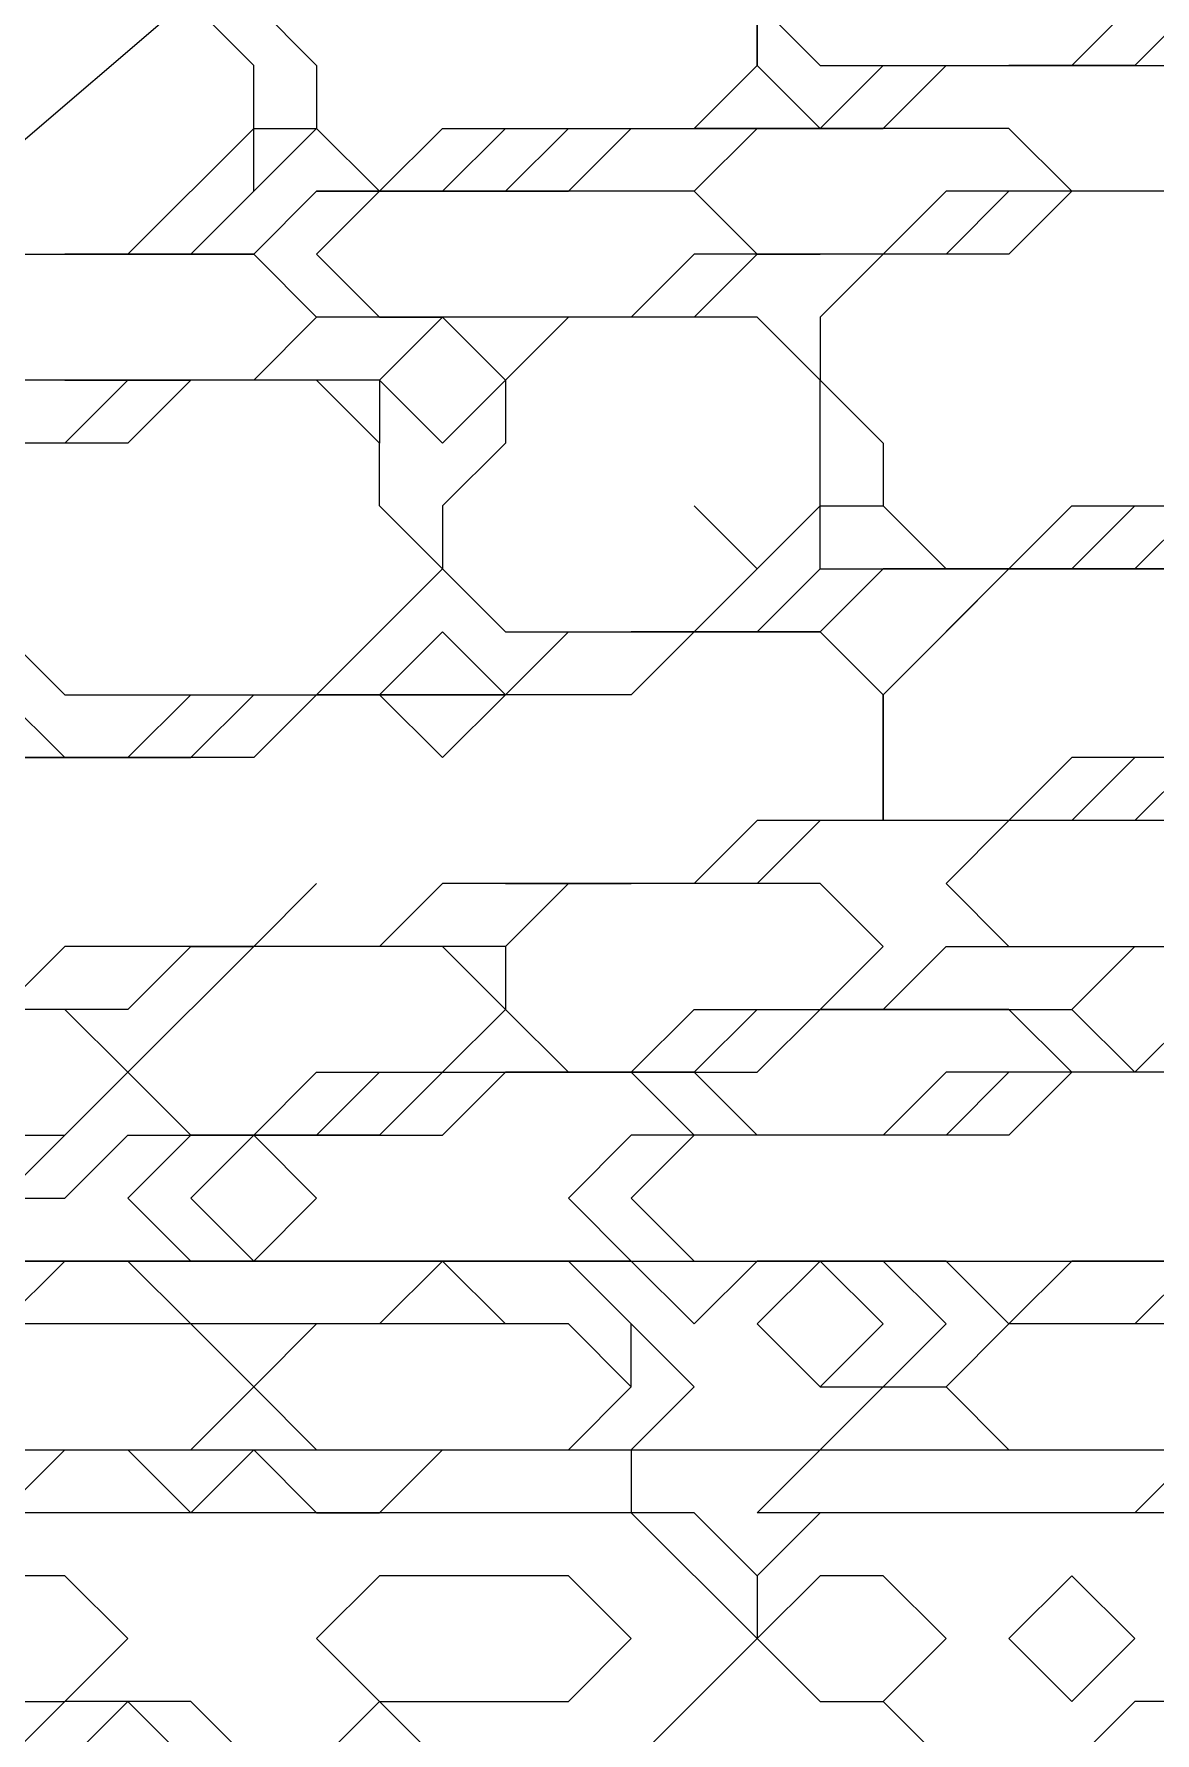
# Model space of a CAD drawing. Extents: x 46 to 224, y 52 to 151.
# Drawn here: x 119.17 to 129.77, y 81.28 to 97.35 of the extents above; entities that cross this region are included whole.
import ezdxf

# ---------------------------------------------------------------- set-up
doc = ezdxf.new("R2010")
doc.units = 0
doc.layers.add('OUTLINE', color=1, linetype='CONTINUOUS')

msp = doc.modelspace()

# ---------------------------------------------------------------- linework, layer by layer
for p, q in [((126.0056, 97.0516), (126.0056, 98.2421)), ((121.2437, 97.0516), (120.6484, 97.6468)), ((121.2437, 97.6468), (121.8389, 97.0516)), ((126.0056, 97.0516), (126.0056, 97.6468)), ((126.0056, 97.6468), (126.0056, 97.0516)), ((126.0056, 97.0516), (126.0056, 97.6468)), ((126.0056, 97.6468), (126.0056, 97.0516)), ((126.0056, 97.6468), (126.6008, 97.0516)), ((126.0056, 97.0516), (126.0056, 97.6468)), ((126.0056, 97.6468), (126.6008, 97.0516)), ((128.9818, 97.0516), (129.577, 97.6468)), ((128.9818, 97.0516), (129.577, 97.6468)), ((129.577, 97.0516), (130.1722, 97.6468)), ((129.577, 97.0516), (130.1722, 97.6468)), ((121.2437, 96.4564), (121.2437, 97.0516)), ((121.8389, 97.0516), (121.8389, 96.4564)), ((125.4103, 96.4564), (126.0056, 97.0516)), ((125.4103, 96.4564), (126.0056, 97.0516)), ((125.4103, 96.4564), (126.0056, 97.0516)), ((125.4103, 96.4564), (126.0056, 97.0516)), ((126.0056, 97.0516), (126.6008, 96.4564)), ((126.0056, 97.0516), (126.6008, 96.4564)), ((126.6008, 96.4564), (127.196, 97.0516)), ((126.6008, 97.0516), (128.9818, 97.0516)), ((126.6008, 97.0516), (128.9818, 97.0516)), ((127.196, 96.4564), (127.7913, 97.0516)), ((127.196, 96.4564), (127.7913, 97.0516)), ((127.196, 96.4564), (127.7913, 97.0516)), ((127.196, 97.0516), (129.577, 97.0516)), ((127.196, 96.4564), (127.7913, 97.0516)), ((127.196, 96.4564), (127.7913, 97.0516)), ((127.7913, 97.0516), (129.577, 97.0516)), ((127.7913, 97.0516), (130.1722, 97.0516)), ((127.7913, 97.0516), (130.1722, 97.0516)), ((127.7913, 97.0516), (130.1722, 97.0516)), ((127.7913, 97.0516), (130.1722, 97.0516)), ((128.3865, 97.0516), (129.577, 97.0516)), ((128.9818, 97.0516), (128.3865, 97.0516)), ((129.577, 97.0516), (128.9818, 97.0516)), ((120.0532, 95.2659), (121.2437, 96.4564)), ((120.6484, 95.2659), (121.8389, 96.4564)), ((121.2437, 95.8611), (121.2437, 96.4564)), ((121.2437, 96.4564), (121.8389, 96.4564)), ((121.8389, 96.4564), (122.4341, 95.8611)), ((121.8389, 96.4564), (122.4341, 95.8611)), ((121.8389, 96.4564), (122.4341, 95.8611)), ((122.4341, 95.8611), (123.0294, 96.4564)), ((123.0294, 95.8611), (123.6246, 96.4564)), ((123.0294, 96.4564), (125.4103, 96.4564)), ((123.6246, 95.8611), (124.2198, 96.4564)), ((123.6246, 96.4564), (125.4103, 96.4564)), ((124.2198, 95.8611), (124.8151, 96.4564)), ((124.2198, 95.8611), (124.8151, 96.4564)), ((124.2198, 95.8611), (124.8151, 96.4564)), ((124.2198, 96.4564), (125.4103, 96.4564)), ((124.2198, 95.8611), (124.8151, 96.4564)), ((124.2198, 95.8611), (124.8151, 96.4564)), ((124.8151, 96.4564), (125.4103, 96.4564)), ((124.8151, 96.4564), (127.196, 96.4564)), ((124.8151, 96.4564), (127.196, 96.4564)), ((124.8151, 96.4564), (127.196, 96.4564)), ((124.8151, 96.4564), (127.196, 96.4564)), ((125.4103, 96.4564), (126.6008, 96.4564)), ((126.0056, 96.4564), (125.4103, 96.4564)), ((126.0056, 96.4564), (125.4103, 95.8611)), ((126.0056, 96.4564), (125.4103, 95.8611)), ((126.0056, 96.4564), (125.4103, 95.8611)), ((126.0056, 96.4564), (125.4103, 95.8611)), ((126.6008, 96.4564), (126.0056, 96.4564)), ((128.3865, 96.4564), (126.0056, 96.4564)), ((128.3865, 96.4564), (126.0056, 96.4564)), ((128.3865, 96.4564), (126.0056, 96.4564)), ((128.3865, 96.4564), (126.0056, 96.4564)), ((126.6008, 96.4564), (127.196, 96.4564)), ((128.9818, 95.8611), (128.3865, 96.4564)), ((128.9818, 95.8611), (128.3865, 96.4564)), ((128.9818, 95.8611), (128.3865, 96.4564)), ((128.9818, 95.8611), (128.3865, 96.4564)), ((120.6484, 95.2659), (121.2437, 95.8611)), ((121.2437, 95.2659), (121.8389, 95.8611)), ((121.2437, 95.2659), (121.8389, 95.8611)), ((121.2437, 95.2659), (121.8389, 95.8611)), ((121.2437, 95.2659), (121.8389, 95.8611)), ((121.2437, 95.2659), (121.8389, 95.8611)), ((121.8389, 95.8611), (124.2198, 95.8611)), ((121.8389, 95.8611), (123.6246, 95.8611)), ((122.4341, 95.8611), (121.8389, 95.8611)), ((122.4341, 95.8611), (121.8389, 95.2659)), ((121.8389, 95.8611), (124.2198, 95.8611)), ((122.4341, 95.8611), (121.8389, 95.2659)), ((121.8389, 95.8611), (124.2198, 95.8611)), ((122.4341, 95.8611), (121.8389, 95.2659)), ((121.8389, 95.8611), (124.2198, 95.8611)), ((122.4341, 95.8611), (121.8389, 95.2659)), ((121.8389, 95.8611), (124.2198, 95.8611)), ((123.6246, 95.8611), (122.4341, 95.8611)), ((125.4103, 95.8611), (122.4341, 95.8611)), ((125.4103, 95.8611), (122.4341, 95.8611)), ((122.4341, 95.8611), (123.6246, 95.8611)), ((122.4341, 95.8611), (123.0294, 95.8611)), ((125.4103, 95.8611), (122.4341, 95.8611)), ((125.4103, 95.8611), (122.4341, 95.8611)), ((125.4103, 95.8611), (126.0056, 95.2659)), ((126.0056, 95.2659), (125.4103, 95.8611)), ((125.4103, 95.8611), (126.0056, 95.2659)), ((126.0056, 95.2659), (125.4103, 95.8611)), ((125.4103, 95.8611), (126.0056, 95.2659)), ((126.0056, 95.2659), (125.4103, 95.8611)), ((125.4103, 95.8611), (126.0056, 95.2659)), ((126.0056, 95.2659), (125.4103, 95.8611)), ((127.7913, 95.8611), (127.196, 95.2659)), ((130.7675, 95.8611), (127.7913, 95.8611)), ((128.3865, 95.8611), (127.7913, 95.2659)), ((130.7675, 95.8611), (128.3865, 95.8611)), ((128.9818, 95.8611), (128.3865, 95.2659)), ((128.9818, 95.8611), (128.3865, 95.2659)), ((130.1722, 95.8611), (128.9818, 95.8611)), ((130.1722, 95.8611), (128.9818, 95.8611)), ((131.3627, 95.8611), (128.9818, 95.8611)), ((130.1722, 95.8611), (128.9818, 95.8611)), ((130.1722, 95.8611), (128.9818, 95.8611)), ((130.1722, 95.8611), (128.9818, 95.8611)), ((117.6722, 95.2659), (120.6484, 95.2659)), ((117.6722, 95.2659), (120.6484, 95.2659)), ((117.6722, 95.2659), (120.0532, 95.2659)), ((118.8627, 95.2659), (121.2437, 95.2659)), ((119.4579, 95.2659), (120.6484, 95.2659)), ((120.0532, 95.2659), (119.4579, 95.2659)), ((121.2437, 95.2659), (119.4579, 95.2659)), ((119.4579, 95.2659), (121.2437, 95.2659)), ((121.2437, 95.2659), (119.4579, 95.2659)), ((119.4579, 95.2659), (121.2437, 95.2659)), ((121.2437, 95.2659), (119.4579, 95.2659)), ((119.4579, 95.2659), (121.2437, 95.2659)), ((121.2437, 95.2659), (119.4579, 95.2659)), ((119.4579, 95.2659), (121.2437, 95.2659)), ((120.6484, 95.2659), (120.0532, 95.2659)), ((121.8389, 94.6707), (121.2437, 95.2659)), ((121.8389, 94.6707), (121.2437, 95.2659)), ((121.8389, 94.6707), (121.2437, 95.2659)), ((121.8389, 94.6707), (121.2437, 95.2659)), ((121.8389, 95.2659), (122.4341, 94.6707)), ((121.8389, 95.2659), (122.4341, 94.6707)), ((121.8389, 95.2659), (122.4341, 94.6707)), ((121.8389, 95.2659), (122.4341, 94.6707)), ((125.4103, 95.2659), (124.8151, 94.6707)), ((125.4103, 95.2659), (124.8151, 94.6707)), ((127.196, 95.2659), (125.4103, 95.2659)), ((127.7913, 95.2659), (125.4103, 95.2659)), ((126.0056, 95.2659), (125.4103, 94.6707)), ((126.0056, 95.2659), (126.6008, 95.2659)), ((126.6008, 95.2659), (126.0056, 95.2659)), ((126.0056, 95.2659), (126.6008, 95.2659)), ((126.6008, 95.2659), (126.0056, 95.2659)), ((128.3865, 95.2659), (126.0056, 95.2659)), ((126.0056, 95.2659), (126.6008, 95.2659)), ((126.6008, 95.2659), (126.0056, 95.2659)), ((126.0056, 95.2659), (126.6008, 95.2659)), ((126.6008, 95.2659), (126.0056, 95.2659)), ((127.196, 95.2659), (126.6008, 94.6707)), ((128.3865, 95.2659), (127.196, 95.2659)), ((121.8389, 94.6707), (121.2437, 94.0754)), ((124.8151, 94.6707), (121.8389, 94.6707)), ((123.0294, 94.6707), (121.8389, 94.6707)), ((123.0294, 94.6707), (121.8389, 94.6707)), ((123.0294, 94.6707), (121.8389, 94.6707)), ((123.0294, 94.6707), (121.8389, 94.6707)), ((122.4341, 94.6707), (123.0294, 94.6707)), ((122.4341, 94.6707), (123.0294, 94.6707)), ((123.0294, 94.6707), (122.4341, 94.0754)), ((123.0294, 94.6707), (122.4341, 94.0754)), ((123.0294, 94.6707), (122.4341, 94.0754)), ((122.4341, 94.6707), (123.0294, 94.6707)), ((122.4341, 94.6707), (123.0294, 94.6707)), ((124.8151, 94.6707), (123.0294, 94.6707)), ((125.4103, 94.6707), (123.0294, 94.6707)), ((123.6246, 94.0754), (123.0294, 94.6707)), ((124.2198, 94.6707), (123.6246, 94.0754)), ((126.0056, 94.6707), (124.2198, 94.6707)), ((126.6008, 94.0754), (126.0056, 94.6707)), ((126.6008, 94.6707), (126.6008, 94.0754)), ((121.2437, 94.0754), (118.8627, 94.0754)), ((122.4341, 94.0754), (118.8627, 94.0754)), ((119.4579, 94.0754), (120.6484, 94.0754)), ((120.0532, 94.0754), (119.4579, 94.0754)), ((120.0532, 94.0754), (119.4579, 93.4802)), ((119.4579, 94.0754), (120.6484, 94.0754)), ((120.0532, 94.0754), (119.4579, 94.0754)), ((120.6484, 94.0754), (120.0532, 94.0754)), ((121.8389, 94.0754), (120.0532, 94.0754)), ((120.6484, 94.0754), (120.0532, 93.4802)), ((120.6484, 94.0754), (120.0532, 94.0754)), ((121.8389, 94.0754), (120.6484, 94.0754)), ((122.4341, 93.4802), (121.8389, 94.0754)), ((122.4341, 93.4802), (121.8389, 94.0754)), ((122.4341, 94.0754), (122.4341, 93.4802)), ((122.4341, 94.0754), (123.0294, 93.4802)), ((123.0294, 93.4802), (123.6246, 94.0754)), ((123.6246, 94.0754), (123.6246, 93.4802)), ((126.6008, 94.0754), (127.196, 93.4802)), ((126.6008, 93.4802), (126.6008, 94.0754)), ((119.4579, 93.4802), (118.8627, 93.4802)), ((120.0532, 93.4802), (118.8627, 93.4802)), ((122.4341, 92.8849), (122.4341, 93.4802)), ((123.6246, 93.4802), (123.0294, 92.8849)), ((126.6008, 92.8849), (126.6008, 93.4802)), ((127.196, 93.4802), (127.196, 92.8849)), ((123.0294, 92.2897), (122.4341, 92.8849)), ((123.0294, 92.8849), (123.0294, 92.2897)), ((126.0056, 92.2897), (125.4103, 92.8849)), ((125.4103, 92.8849), (126.0056, 92.2897)), ((126.0056, 92.2897), (126.6008, 92.8849)), ((126.6008, 92.2897), (126.6008, 92.8849)), ((126.6008, 92.8849), (127.196, 92.8849)), ((127.196, 92.8849), (127.7913, 92.2897)), ((127.196, 92.8849), (127.7913, 92.2897)), ((128.3865, 92.2897), (128.9818, 92.8849)), ((128.9818, 92.2897), (129.577, 92.8849)), ((128.9818, 92.8849), (130.1722, 92.8849)), ((129.577, 92.2897), (130.1722, 92.8849)), ((129.577, 92.8849), (130.1722, 92.8849)), ((121.8389, 91.0992), (123.0294, 92.2897)), ((121.8389, 91.0992), (123.0294, 92.2897)), ((123.0294, 92.2897), (123.6246, 91.6945)), ((123.0294, 92.2897), (123.6246, 91.6945)), ((125.4103, 91.6945), (126.0056, 92.2897)), ((126.0056, 91.6945), (126.6008, 92.2897)), ((126.0056, 91.6945), (126.6008, 92.2897)), ((126.6008, 91.6945), (127.196, 92.2897)), ((126.6008, 91.6945), (127.196, 92.2897)), ((127.196, 92.2897), (126.6008, 91.6945)), ((126.6008, 91.6945), (127.196, 92.2897)), ((126.6008, 91.6945), (127.196, 92.2897)), ((126.6008, 92.2897), (129.577, 92.2897)), ((126.6008, 91.6945), (127.196, 92.2897)), ((126.6008, 91.6945), (127.196, 92.2897)), ((127.196, 92.2897), (130.1722, 92.2897)), ((127.196, 92.2897), (129.577, 92.2897)), ((127.7913, 92.2897), (127.196, 92.2897)), ((127.196, 92.2897), (129.577, 92.2897)), ((129.577, 92.2897), (127.196, 92.2897)), ((127.196, 92.2897), (130.1722, 92.2897)), ((127.196, 92.2897), (130.1722, 92.2897)), ((128.3865, 92.2897), (127.196, 91.0992)), ((128.3865, 92.2897), (127.196, 91.0992)), ((127.196, 92.2897), (130.1722, 92.2897)), ((127.196, 92.2897), (130.1722, 92.2897)), ((128.3865, 92.2897), (127.196, 91.0992)), ((128.3865, 92.2897), (127.196, 91.0992)), ((129.577, 92.2897), (127.7913, 92.2897)), ((128.3865, 92.2897), (127.7913, 91.6945)), ((127.7913, 92.2897), (128.9818, 92.2897)), ((127.7913, 92.2897), (128.3865, 92.2897)), ((128.3865, 92.2897), (127.7913, 91.6945)), ((131.3627, 92.2897), (128.3865, 92.2897)), ((131.3627, 92.2897), (128.3865, 92.2897)), ((131.3627, 92.2897), (128.3865, 92.2897)), ((131.3627, 92.2897), (128.3865, 92.2897)), ((131.3627, 92.2897), (128.3865, 92.2897)), ((131.3627, 92.2897), (128.3865, 92.2897)), ((118.8627, 91.6945), (119.4579, 91.0992)), ((118.8627, 91.6945), (119.4579, 91.0992)), ((122.4341, 91.0992), (123.0294, 91.6945)), ((122.4341, 91.0992), (123.0294, 91.6945)), ((123.0294, 91.6945), (123.6246, 91.0992)), ((123.0294, 91.6945), (123.6246, 91.0992)), ((123.6246, 91.0992), (124.2198, 91.6945)), ((123.6246, 91.0992), (124.2198, 91.6945)), ((123.6246, 91.0992), (124.2198, 91.6945)), ((123.6246, 91.0992), (124.2198, 91.6945)), ((123.6246, 91.6945), (126.0056, 91.6945)), ((123.6246, 91.6945), (125.4103, 91.6945)), ((123.6246, 91.0992), (124.2198, 91.6945)), ((123.6246, 91.0992), (124.2198, 91.6945)), ((124.2198, 91.6945), (126.6008, 91.6945)), ((124.2198, 91.6945), (126.6008, 91.6945)), ((124.2198, 91.6945), (126.6008, 91.6945)), ((124.2198, 91.6945), (126.0056, 91.6945)), ((124.2198, 91.6945), (126.6008, 91.6945)), ((124.2198, 91.6945), (126.6008, 91.6945)), ((124.8151, 91.6945), (126.6008, 91.6945)), ((125.4103, 91.6945), (124.8151, 91.6945)), ((125.4103, 91.6945), (124.8151, 91.0992)), ((125.4103, 91.6945), (124.8151, 91.0992)), ((125.4103, 91.6945), (124.8151, 91.0992)), ((125.4103, 91.6945), (124.8151, 91.0992)), ((125.4103, 91.6945), (124.8151, 91.0992)), ((125.4103, 91.6945), (124.8151, 91.0992)), ((126.6008, 91.6945), (125.4103, 91.6945)), ((126.6008, 91.6945), (125.4103, 91.6945)), ((126.6008, 91.6945), (125.4103, 91.6945)), ((126.6008, 91.6945), (125.4103, 91.6945)), ((126.6008, 91.6945), (125.4103, 91.6945)), ((126.6008, 91.6945), (125.4103, 91.6945)), ((126.6008, 91.6945), (125.4103, 91.6945)), ((127.196, 91.0992), (126.6008, 91.6945)), ((127.196, 91.0992), (126.6008, 91.6945)), ((127.196, 91.0992), (126.6008, 91.6945)), ((127.196, 91.0992), (126.6008, 91.6945)), ((127.196, 91.0992), (126.6008, 91.6945)), ((127.196, 91.0992), (126.6008, 91.6945)), ((127.7913, 91.6945), (127.196, 91.0992)), ((127.7913, 91.6945), (127.196, 91.0992)), ((118.8627, 91.0992), (119.4579, 90.504)), ((118.8627, 91.0992), (119.4579, 90.504)), ((119.4579, 91.0992), (121.8389, 91.0992)), ((119.4579, 91.0992), (121.8389, 91.0992)), ((120.0532, 90.504), (120.6484, 91.0992)), ((120.6484, 90.504), (121.2437, 91.0992)), ((120.6484, 90.504), (121.2437, 91.0992)), ((120.6484, 90.504), (121.2437, 91.0992)), ((120.6484, 91.0992), (122.4341, 91.0992)), ((120.6484, 90.504), (121.2437, 91.0992)), ((120.6484, 90.504), (121.2437, 91.0992)), ((121.2437, 91.0992), (122.4341, 91.0992)), ((121.2437, 91.0992), (123.6246, 91.0992)), ((121.2437, 91.0992), (123.6246, 91.0992)), ((121.8389, 91.0992), (121.2437, 90.504)), ((121.8389, 91.0992), (121.2437, 90.504)), ((121.8389, 91.0992), (121.2437, 90.504)), ((121.2437, 91.0992), (123.6246, 91.0992)), ((121.2437, 91.0992), (123.6246, 91.0992)), ((121.8389, 91.0992), (121.2437, 90.504)), ((121.8389, 91.0992), (121.2437, 90.504)), ((121.8389, 91.0992), (121.2437, 90.504)), ((121.8389, 91.0992), (123.6246, 91.0992)), ((122.4341, 91.0992), (121.8389, 91.0992)), ((122.4341, 91.0992), (121.8389, 91.0992)), ((122.4341, 91.0992), (121.8389, 91.0992)), ((122.4341, 91.0992), (121.8389, 91.0992)), ((122.4341, 91.0992), (121.8389, 91.0992)), ((122.4341, 91.0992), (121.8389, 91.0992)), ((122.4341, 91.0992), (121.8389, 91.0992)), ((123.6246, 91.0992), (122.4341, 91.0992)), ((123.0294, 90.504), (122.4341, 91.0992)), ((123.0294, 90.504), (122.4341, 91.0992)), ((123.0294, 90.504), (122.4341, 91.0992)), ((123.0294, 90.504), (122.4341, 91.0992)), ((123.0294, 90.504), (122.4341, 91.0992)), ((123.0294, 90.504), (122.4341, 91.0992)), ((123.6246, 91.0992), (123.0294, 90.504)), ((123.6246, 91.0992), (123.0294, 90.504)), ((123.6246, 91.0992), (123.0294, 90.504)), ((123.6246, 91.0992), (123.0294, 90.504)), ((123.6246, 91.0992), (123.0294, 90.504)), ((123.6246, 91.0992), (123.0294, 90.504)), ((124.8151, 91.0992), (123.6246, 91.0992)), ((124.8151, 91.0992), (123.6246, 91.0992)), ((124.8151, 91.0992), (123.6246, 91.0992)), ((124.8151, 91.0992), (123.6246, 91.0992)), ((124.8151, 91.0992), (123.6246, 91.0992)), ((124.8151, 91.0992), (123.6246, 91.0992)), ((127.196, 90.504), (127.196, 91.0992)), ((127.196, 91.0992), (127.196, 90.504)), ((127.196, 89.9088), (127.196, 91.0992)), ((127.196, 91.0992), (127.196, 90.504)), ((127.196, 90.504), (127.196, 91.0992)), ((127.196, 91.0992), (127.196, 90.504)), ((127.196, 89.9088), (127.196, 91.0992)), ((127.196, 91.0992), (127.196, 90.504)), ((118.8627, 90.504), (120.0532, 90.504)), ((119.4579, 90.504), (118.8627, 90.504)), ((118.8627, 90.504), (120.6484, 90.504)), ((119.4579, 90.504), (118.8627, 90.504)), ((118.8627, 90.504), (120.6484, 90.504)), ((118.8627, 90.504), (120.6484, 90.504)), ((121.2437, 90.504), (118.8627, 90.504)), ((121.2437, 90.504), (118.8627, 90.504)), ((121.2437, 90.504), (118.8627, 90.504)), ((118.8627, 90.504), (120.6484, 90.504)), ((118.8627, 90.504), (120.6484, 90.504)), ((121.2437, 90.504), (118.8627, 90.504)), ((121.2437, 90.504), (118.8627, 90.504)), ((121.2437, 90.504), (118.8627, 90.504)), ((119.4579, 90.504), (120.6484, 90.504)), ((120.0532, 90.504), (119.4579, 90.504)), ((120.6484, 90.504), (119.4579, 90.504)), ((119.4579, 90.504), (120.0532, 90.504)), ((127.196, 90.504), (127.196, 89.9088)), ((127.196, 90.504), (127.196, 89.9088)), ((128.9818, 90.504), (128.3865, 89.9088)), ((131.3627, 90.504), (128.9818, 90.504)), ((129.577, 90.504), (128.9818, 89.9088)), ((131.9579, 90.504), (129.577, 90.504)), ((130.1722, 90.504), (129.577, 89.9088)), ((126.0056, 89.9088), (125.4103, 89.3135)), ((128.3865, 89.9088), (126.0056, 89.9088)), ((126.6008, 89.9088), (126.0056, 89.3135)), ((126.6008, 89.9088), (126.0056, 89.3135)), ((128.9818, 89.9088), (126.6008, 89.9088)), ((129.577, 89.9088), (126.6008, 89.9088)), ((128.3865, 89.9088), (127.7913, 89.3135)), ((130.1722, 89.9088), (128.3865, 89.9088)), ((121.8389, 89.3135), (121.2437, 88.7183)), ((121.2437, 88.7183), (121.8389, 89.3135)), ((121.8389, 89.3135), (121.2437, 88.7183)), ((121.2437, 88.7183), (121.8389, 89.3135)), ((123.0294, 89.3135), (122.4341, 88.7183)), ((125.4103, 89.3135), (123.0294, 89.3135)), ((123.6246, 89.3135), (124.8151, 89.3135)), ((124.2198, 89.3135), (123.6246, 89.3135)), ((124.2198, 89.3135), (123.6246, 88.7183)), ((124.2198, 89.3135), (123.6246, 88.7183)), ((124.2198, 89.3135), (123.6246, 88.7183)), ((123.6246, 89.3135), (124.8151, 89.3135)), ((124.2198, 89.3135), (123.6246, 89.3135)), ((124.8151, 89.3135), (124.2198, 89.3135)), ((126.0056, 89.3135), (124.2198, 89.3135)), ((126.0056, 89.3135), (124.2198, 89.3135)), ((126.6008, 89.3135), (124.2198, 89.3135)), ((124.8151, 89.3135), (124.2198, 89.3135)), ((127.196, 88.7183), (126.6008, 89.3135)), ((127.7913, 89.3135), (128.3865, 88.7183)), ((119.4579, 88.7183), (118.8627, 88.123)), ((122.4341, 88.7183), (119.4579, 88.7183)), ((120.6484, 88.7183), (120.0532, 88.123)), ((121.2437, 88.7183), (120.0532, 87.5278)), ((121.2437, 88.7183), (120.0532, 87.5278)), ((121.2437, 88.7183), (120.6484, 88.7183)), ((120.6484, 88.7183), (121.2437, 88.7183)), ((123.6246, 88.7183), (120.6484, 88.7183)), ((121.2437, 88.7183), (120.6484, 88.7183)), ((120.6484, 88.7183), (121.2437, 88.7183)), ((123.0294, 88.7183), (121.2437, 88.7183)), ((123.0294, 88.7183), (121.2437, 88.7183)), ((123.6246, 88.123), (123.0294, 88.7183)), ((123.6246, 88.123), (123.0294, 88.7183)), ((123.6246, 88.7183), (123.6246, 88.123)), ((123.6246, 88.7183), (123.6246, 88.123)), ((126.6008, 88.123), (127.196, 88.7183)), ((127.196, 88.123), (127.7913, 88.7183)), ((127.7913, 88.7183), (130.7675, 88.7183)), ((128.3865, 88.7183), (130.7675, 88.7183)), ((128.9818, 88.123), (129.577, 88.7183)), ((128.9818, 88.123), (129.577, 88.7183)), ((129.577, 88.7183), (130.7675, 88.7183)), ((130.7675, 88.7183), (129.577, 87.5278)), ((130.7675, 88.7183), (129.577, 87.5278)), ((130.7675, 88.7183), (129.577, 87.5278)), ((129.577, 88.7183), (130.7675, 88.7183)), ((130.7675, 88.7183), (129.577, 87.5278)), ((130.7675, 88.7183), (129.577, 87.5278)), ((130.7675, 88.7183), (129.577, 87.5278)), ((120.0532, 88.123), (117.6722, 88.123)), ((119.4579, 88.123), (117.6722, 88.123)), ((119.4579, 88.123), (118.2675, 88.123)), ((120.0532, 87.5278), (119.4579, 88.123)), ((120.0532, 87.5278), (119.4579, 88.123)), ((123.0294, 87.5278), (123.6246, 88.123)), ((123.0294, 87.5278), (123.6246, 88.123)), ((123.6246, 88.123), (124.2198, 87.5278)), ((123.6246, 88.123), (124.2198, 87.5278)), ((124.8151, 87.5278), (125.4103, 88.123)), ((124.8151, 87.5278), (125.4103, 88.123)), ((125.4103, 87.5278), (126.0056, 88.123)), ((125.4103, 88.123), (127.196, 88.123)), ((125.4103, 88.123), (126.6008, 88.123)), ((126.0056, 87.5278), (126.6008, 88.123)), ((126.0056, 88.123), (128.9818, 88.123)), ((126.6008, 88.123), (128.9818, 88.123)), ((128.3865, 88.123), (126.6008, 88.123)), ((126.6008, 88.123), (128.9818, 88.123)), ((128.3865, 88.123), (126.6008, 88.123)), ((126.6008, 88.123), (128.9818, 88.123)), ((128.3865, 88.123), (126.6008, 88.123)), ((126.6008, 88.123), (128.9818, 88.123)), ((128.3865, 88.123), (126.6008, 88.123)), ((126.6008, 88.123), (128.9818, 88.123)), ((128.3865, 88.123), (126.6008, 88.123)), ((126.6008, 88.123), (128.9818, 88.123)), ((128.3865, 88.123), (126.6008, 88.123)), ((126.6008, 88.123), (128.9818, 88.123)), ((128.9818, 87.5278), (128.3865, 88.123)), ((128.9818, 87.5278), (128.3865, 88.123)), ((128.9818, 87.5278), (128.3865, 88.123)), ((128.9818, 87.5278), (128.3865, 88.123)), ((128.9818, 87.5278), (128.3865, 88.123)), ((128.9818, 87.5278), (128.3865, 88.123)), ((128.9818, 88.123), (129.577, 87.5278)), ((128.9818, 88.123), (129.577, 87.5278)), ((128.9818, 88.123), (129.577, 87.5278)), ((128.9818, 88.123), (129.577, 87.5278)), ((128.9818, 88.123), (129.577, 87.5278)), ((128.9818, 88.123), (129.577, 87.5278)), ((129.577, 87.5278), (130.1722, 88.123)), ((129.577, 87.5278), (130.1722, 88.123)), ((129.577, 87.5278), (130.1722, 88.123)), ((129.577, 87.5278), (130.1722, 88.123)), ((129.577, 87.5278), (130.1722, 88.123)), ((129.577, 87.5278), (130.1722, 88.123)), ((119.4579, 86.9326), (120.0532, 87.5278)), ((119.4579, 86.9326), (120.0532, 87.5278)), ((120.0532, 87.5278), (120.6484, 86.9326)), ((120.0532, 87.5278), (120.6484, 86.9326)), ((121.2437, 86.9326), (121.8389, 87.5278)), ((121.8389, 86.9326), (122.4341, 87.5278)), ((121.8389, 87.5278), (123.0294, 87.5278)), ((122.4341, 86.9326), (123.0294, 87.5278)), ((122.4341, 87.5278), (123.0294, 87.5278)), ((123.0294, 86.9326), (123.6246, 87.5278)), ((123.0294, 87.5278), (125.4103, 87.5278)), ((123.6246, 87.5278), (126.0056, 87.5278)), ((123.6246, 87.5278), (125.4103, 87.5278)), ((124.2198, 87.5278), (123.6246, 87.5278)), ((123.6246, 87.5278), (125.4103, 87.5278)), ((124.2198, 87.5278), (123.6246, 87.5278)), ((123.6246, 87.5278), (125.4103, 87.5278)), ((124.2198, 87.5278), (123.6246, 87.5278)), ((125.4103, 87.5278), (124.2198, 87.5278)), ((124.8151, 87.5278), (124.2198, 87.5278)), ((124.2198, 87.5278), (124.8151, 87.5278)), ((124.2198, 87.5278), (124.8151, 87.5278)), ((124.8151, 87.5278), (124.2198, 87.5278)), ((125.4103, 86.9326), (124.8151, 87.5278)), ((125.4103, 86.9326), (124.8151, 87.5278)), ((125.4103, 87.5278), (126.0056, 86.9326)), ((125.4103, 87.5278), (126.0056, 86.9326)), ((127.7913, 87.5278), (127.196, 86.9326)), ((130.1722, 87.5278), (127.7913, 87.5278)), ((128.3865, 87.5278), (127.7913, 86.9326)), ((131.3627, 87.5278), (128.3865, 87.5278)), ((128.9818, 87.5278), (128.3865, 86.9326)), ((129.577, 87.5278), (128.9818, 87.5278)), ((129.577, 87.5278), (128.9818, 87.5278)), ((129.577, 87.5278), (128.9818, 87.5278)), ((131.3627, 87.5278), (128.9818, 87.5278)), ((129.577, 87.5278), (128.9818, 87.5278)), ((129.577, 87.5278), (128.9818, 87.5278)), ((129.577, 87.5278), (128.9818, 87.5278)), ((118.8627, 86.3373), (119.4579, 86.9326)), ((118.8627, 86.9326), (119.4579, 86.9326)), ((119.4579, 86.3373), (120.0532, 86.9326)), ((119.4579, 86.3373), (120.0532, 86.9326)), ((119.4579, 86.3373), (120.0532, 86.9326)), ((119.4579, 86.3373), (120.0532, 86.9326)), ((119.4579, 86.3373), (120.0532, 86.9326)), ((119.4579, 86.3373), (120.0532, 86.9326)), ((119.4579, 86.3373), (120.0532, 86.9326)), ((119.4579, 86.3373), (120.0532, 86.9326)), ((120.0532, 86.9326), (123.0294, 86.9326)), ((120.0532, 86.9326), (122.4341, 86.9326)), ((120.6484, 86.9326), (120.0532, 86.3373)), ((120.0532, 86.9326), (122.4341, 86.9326)), ((120.6484, 86.9326), (120.0532, 86.3373)), ((120.0532, 86.9326), (122.4341, 86.9326)), ((120.6484, 86.9326), (120.0532, 86.3373)), ((120.0532, 86.9326), (122.4341, 86.9326)), ((120.0532, 86.9326), (122.4341, 86.9326)), ((120.6484, 86.9326), (120.0532, 86.3373)), ((120.0532, 86.9326), (122.4341, 86.9326)), ((120.6484, 86.9326), (120.0532, 86.3373)), ((120.0532, 86.9326), (122.4341, 86.9326)), ((120.6484, 86.9326), (120.0532, 86.3373)), ((121.2437, 86.9326), (120.6484, 86.3373)), ((122.4341, 86.9326), (120.6484, 86.9326)), ((122.4341, 86.9326), (120.6484, 86.9326)), ((122.4341, 86.9326), (120.6484, 86.9326)), ((120.6484, 86.9326), (121.8389, 86.9326)), ((120.6484, 86.9326), (121.2437, 86.9326)), ((122.4341, 86.9326), (120.6484, 86.9326)), ((122.4341, 86.9326), (120.6484, 86.9326)), ((122.4341, 86.9326), (120.6484, 86.9326)), ((121.8389, 86.3373), (121.2437, 86.9326)), ((124.8151, 86.9326), (124.2198, 86.3373)), ((127.196, 86.9326), (124.8151, 86.9326)), ((125.4103, 86.9326), (124.8151, 86.3373)), ((125.4103, 86.9326), (124.8151, 86.3373)), ((126.0056, 86.9326), (125.4103, 86.9326)), ((127.7913, 86.9326), (125.4103, 86.9326)), ((128.3865, 86.9326), (125.4103, 86.9326)), ((126.0056, 86.9326), (125.4103, 86.9326)), ((116.4818, 86.3373), (119.4579, 86.3373)), ((117.6722, 86.3373), (119.4579, 86.3373)), ((118.2675, 86.3373), (119.4579, 86.3373)), ((118.2675, 86.3373), (119.4579, 86.3373)), ((118.2675, 86.3373), (119.4579, 86.3373)), ((118.2675, 86.3373), (119.4579, 86.3373)), ((118.2675, 86.3373), (119.4579, 86.3373)), ((118.2675, 86.3373), (119.4579, 86.3373)), ((120.0532, 86.3373), (120.6484, 85.7421)), ((120.0532, 86.3373), (120.6484, 85.7421)), ((120.0532, 86.3373), (120.6484, 85.7421)), ((120.0532, 86.3373), (120.6484, 85.7421)), ((120.0532, 86.3373), (120.6484, 85.7421)), ((120.0532, 86.3373), (120.6484, 85.7421)), ((120.6484, 86.3373), (121.2437, 85.7421)), ((121.2437, 85.7421), (121.8389, 86.3373)), ((124.2198, 86.3373), (124.8151, 85.7421)), ((124.8151, 86.3373), (125.4103, 85.7421)), ((124.8151, 86.3373), (125.4103, 85.7421)), ((109.3389, 85.7421), (134.9341, 85.7421)), ((109.9341, 85.7421), (134.9341, 85.7421)), ((124.8151, 85.7421), (115.8865, 85.7421)), ((124.8151, 85.7421), (118.2675, 85.7421)), ((124.2198, 85.7421), (118.2675, 85.7421)), ((124.2198, 85.7421), (118.2675, 85.7421)), ((124.2198, 85.7421), (118.8627, 85.7421)), ((119.4579, 85.7421), (118.8627, 85.1468)), ((120.0532, 85.7421), (119.4579, 85.7421)), ((120.6484, 85.1468), (120.0532, 85.7421)), ((120.6484, 85.7421), (134.3389, 85.7421)), ((120.6484, 85.7421), (134.3389, 85.7421)), ((120.6484, 85.7421), (134.3389, 85.7421)), ((120.6484, 85.7421), (134.3389, 85.7421)), ((120.6484, 85.7421), (134.3389, 85.7421)), ((120.6484, 85.7421), (134.3389, 85.7421)), ((123.0294, 85.7421), (122.4341, 85.1468)), ((123.6246, 85.1468), (123.0294, 85.7421)), ((124.8151, 85.1468), (124.2198, 85.7421)), ((124.8151, 85.1468), (124.2198, 85.7421)), ((124.8151, 85.1468), (124.2198, 85.7421)), ((124.8151, 85.7421), (134.3389, 85.7421)), ((125.4103, 85.1468), (124.8151, 85.7421)), ((125.4103, 85.1468), (124.8151, 85.7421)), ((126.0056, 85.7421), (125.4103, 85.1468)), ((126.0056, 85.7421), (125.4103, 85.1468)), ((125.4103, 85.7421), (133.1484, 85.7421)), ((125.4103, 85.7421), (133.1484, 85.7421)), ((126.6008, 85.7421), (126.0056, 85.1468)), ((127.7913, 85.7421), (126.0056, 85.7421)), ((127.7913, 85.7421), (126.0056, 85.7421)), ((126.6008, 85.7421), (126.0056, 85.1468)), ((126.6008, 85.7421), (126.0056, 85.1468)), ((126.6008, 85.7421), (126.0056, 85.1468)), ((127.196, 85.1468), (126.6008, 85.7421)), ((127.196, 85.7421), (126.6008, 85.7421)), ((127.196, 85.1468), (126.6008, 85.7421)), ((127.196, 85.7421), (126.6008, 85.7421)), ((127.7913, 85.1468), (127.196, 85.7421)), ((127.7913, 85.1468), (127.196, 85.7421)), ((128.3865, 85.1468), (127.7913, 85.7421)), ((128.3865, 85.1468), (127.7913, 85.7421)), ((128.9818, 85.7421), (128.3865, 85.1468)), ((134.9341, 85.7421), (128.9818, 85.7421)), ((130.1722, 85.7421), (129.577, 85.1468)), ((120.6484, 85.1468), (117.6722, 85.1468)), ((120.6484, 85.1468), (117.6722, 85.1468)), ((121.2437, 85.1468), (120.6484, 85.1468)), ((121.2437, 84.5516), (120.6484, 85.1468)), ((121.2437, 84.5516), (120.6484, 85.1468)), ((122.4341, 85.1468), (121.2437, 85.1468)), ((121.8389, 85.1468), (121.2437, 84.5516)), ((121.8389, 85.1468), (121.2437, 84.5516)), ((124.2198, 85.1468), (121.8389, 85.1468)), ((124.2198, 85.1468), (121.8389, 85.1468)), ((124.2198, 85.1468), (123.6246, 85.1468)), ((124.8151, 84.5516), (124.2198, 85.1468)), ((124.8151, 84.5516), (124.2198, 85.1468)), ((124.8151, 84.5516), (124.2198, 85.1468)), ((124.8151, 84.5516), (124.8151, 85.1468)), ((125.4103, 84.5516), (124.8151, 85.1468)), ((125.4103, 84.5516), (124.8151, 85.1468)), ((126.0056, 85.1468), (126.6008, 84.5516)), ((126.0056, 85.1468), (126.6008, 84.5516)), ((126.0056, 85.1468), (126.6008, 84.5516)), ((126.0056, 85.1468), (126.6008, 84.5516)), ((126.6008, 84.5516), (127.196, 85.1468)), ((126.6008, 84.5516), (127.196, 85.1468)), ((127.196, 84.5516), (127.7913, 85.1468)), ((127.196, 84.5516), (127.7913, 85.1468)), ((127.7913, 84.5516), (128.3865, 85.1468)), ((128.3865, 85.1468), (127.7913, 84.5516)), ((128.3865, 85.1468), (127.7913, 84.5516)), ((128.3865, 85.1468), (127.7913, 84.5516)), ((129.577, 85.1468), (128.3865, 85.1468)), ((130.7675, 85.1468), (128.3865, 85.1468)), ((130.7675, 85.1468), (128.3865, 85.1468)), ((120.6484, 83.9564), (121.2437, 84.5516)), ((120.6484, 83.9564), (121.2437, 84.5516)), ((121.2437, 84.5516), (121.8389, 83.9564)), ((121.2437, 84.5516), (121.8389, 83.9564)), ((124.2198, 83.9564), (124.8151, 84.5516)), ((124.2198, 83.9564), (124.8151, 84.5516)), ((124.2198, 83.9564), (124.8151, 84.5516)), ((124.2198, 83.9564), (124.8151, 84.5516)), ((124.8151, 83.9564), (125.4103, 84.5516)), ((124.8151, 83.9564), (125.4103, 84.5516)), ((126.6008, 83.9564), (127.196, 84.5516)), ((126.6008, 84.5516), (127.196, 84.5516)), ((126.6008, 84.5516), (127.196, 84.5516)), ((127.196, 84.5516), (127.7913, 84.5516)), ((127.7913, 84.5516), (128.3865, 83.9564)), ((127.7913, 84.5516), (128.3865, 83.9564)), ((127.7913, 84.5516), (128.3865, 83.9564)), ((117.6722, 83.9564), (124.2198, 83.9564)), ((117.6722, 83.9564), (126.6008, 83.9564)), ((117.6722, 83.9564), (124.8151, 83.9564)), ((117.6722, 83.9564), (124.2198, 83.9564)), ((117.6722, 83.9564), (120.6484, 83.9564)), ((117.6722, 83.9564), (120.6484, 83.9564)), ((117.6722, 83.9564), (124.8151, 83.9564)), ((118.8627, 83.3611), (119.4579, 83.9564)), ((119.4579, 83.9564), (120.0532, 83.9564)), ((120.0532, 83.9564), (120.6484, 83.3611)), ((120.6484, 83.3611), (121.2437, 83.9564)), ((121.2437, 83.9564), (121.8389, 83.3611)), ((121.8389, 83.9564), (124.2198, 83.9564)), ((121.8389, 83.9564), (124.2198, 83.9564)), ((122.4341, 83.3611), (123.0294, 83.9564)), ((123.0294, 83.9564), (124.8151, 83.9564)), ((124.8151, 83.9564), (124.8151, 83.3611)), ((126.0056, 83.3611), (126.6008, 83.9564)), ((126.0056, 83.3611), (126.6008, 83.9564)), ((126.6008, 83.9564), (135.5294, 83.9564)), ((126.6008, 83.9564), (135.5294, 83.9564)), ((128.3865, 83.9564), (134.9341, 83.9564)), ((128.3865, 83.9564), (134.3389, 83.9564)), ((128.3865, 83.9564), (134.3389, 83.9564)), ((130.1722, 83.9564), (129.577, 83.3611)), ((130.1722, 83.9564), (129.577, 83.3611)), ((125.4103, 83.3611), (107.5532, 83.3611)), ((124.8151, 83.3611), (118.2675, 83.3611)), ((124.8151, 83.3611), (118.2675, 83.3611)), ((124.8151, 83.3611), (118.8627, 83.3611)), ((121.8389, 83.3611), (122.4341, 83.3611)), ((126.0056, 82.1707), (124.8151, 83.3611)), ((126.0056, 82.1707), (124.8151, 83.3611)), ((126.0056, 82.7659), (125.4103, 83.3611)), ((129.577, 83.3611), (126.0056, 83.3611)), ((129.577, 83.3611), (126.0056, 83.3611)), ((126.6008, 83.3611), (126.0056, 82.7659)), ((126.6008, 83.3611), (126.0056, 82.7659)), ((126.6008, 83.3611), (126.0056, 82.7659)), ((145.6484, 83.3611), (126.6008, 83.3611)), ((130.7675, 83.3611), (126.6008, 83.3611)), ((130.7675, 83.3611), (126.6008, 83.3611)), ((119.4579, 82.7659), (118.8627, 82.7659)), ((120.0532, 82.1707), (119.4579, 82.7659)), ((122.4341, 82.7659), (121.8389, 82.1707)), ((124.2198, 82.7659), (122.4341, 82.7659)), ((124.8151, 82.1707), (124.2198, 82.7659)), ((126.6008, 82.7659), (126.0056, 82.1707)), ((126.0056, 82.7659), (126.0056, 82.1707)), ((126.0056, 82.7659), (126.0056, 82.1707)), ((127.196, 82.7659), (126.6008, 82.7659)), ((127.7913, 82.1707), (127.196, 82.7659)), ((128.9818, 82.7659), (128.3865, 82.1707)), ((129.577, 82.1707), (128.9818, 82.7659)), ((119.4579, 81.5754), (120.0532, 82.1707)), ((121.8389, 82.1707), (122.4341, 81.5754)), ((124.2198, 81.5754), (124.8151, 82.1707)), ((124.8151, 80.9802), (126.0056, 82.1707)), ((124.8151, 80.9802), (126.0056, 82.1707)), ((126.0056, 82.1707), (126.6008, 81.5754)), ((126.0056, 82.1707), (126.6008, 81.5754)), ((126.0056, 82.1707), (126.6008, 81.5754)), ((127.196, 81.5754), (127.7913, 82.1707)), ((128.3865, 82.1707), (128.9818, 81.5754)), ((128.9818, 81.5754), (129.577, 82.1707)), ((118.8627, 81.5754), (119.4579, 81.5754)), ((119.4579, 81.5754), (118.8627, 80.9802)), ((120.0532, 81.5754), (118.8627, 80.3849)), ((120.6484, 81.5754), (119.4579, 81.5754)), ((120.6484, 80.9802), (120.0532, 81.5754)), ((121.2437, 80.9802), (120.6484, 81.5754)), ((121.8389, 80.9802), (122.4341, 81.5754)), ((121.8389, 80.9802), (122.4341, 81.5754)), ((122.4341, 81.5754), (124.2198, 81.5754)), ((122.4341, 81.5754), (123.0294, 80.9802)), ((122.4341, 81.5754), (123.0294, 80.9802)), ((126.6008, 81.5754), (127.196, 81.5754)), ((126.6008, 81.5754), (127.196, 81.5754)), ((126.6008, 81.5754), (127.196, 81.5754)), ((127.196, 81.5754), (127.7913, 80.9802)), ((127.196, 81.5754), (127.7913, 80.9802)), ((129.577, 81.5754), (128.9818, 80.9802)), ((134.3389, 81.5754), (129.577, 81.5754))]:
    msp.add_line(p, q)
at = {"layer": 'OUTLINE', "color": 1}
msp.add_line((100, 80), (135, 110), dxfattribs=at)

doc.saveas('drawing.dxf')
